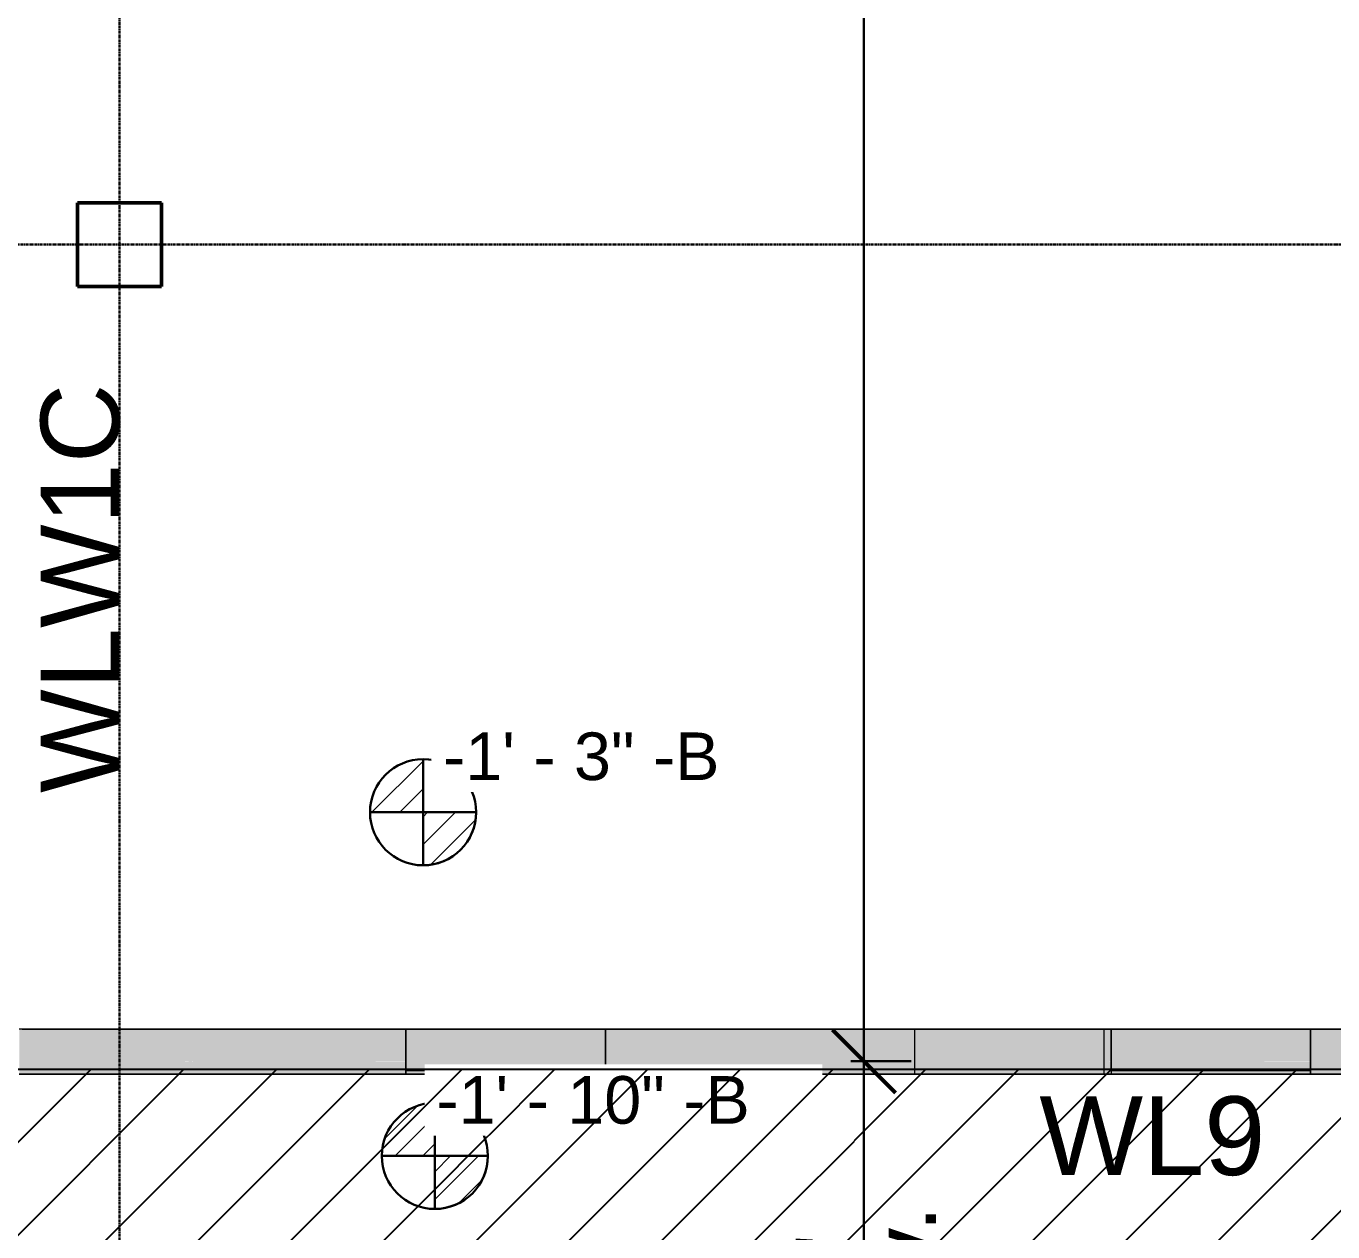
# Model space of a CAD drawing. Header units: inches. Extents: x -4126 to -1814, y 9773 to 12338.
# Drawn here: x -2518.1 to -2269.1, y 9979.1 to 10208.8 of the extents above; entities that cross this region are included whole.
import ezdxf

# ---------------------------------------------------------------- set-up
doc = ezdxf.new("R2010")
doc.units = ezdxf.units.IN
doc.header["$MEASUREMENT"] = 0
doc.linetypes.add('Grid Line 1_2_', pattern=[0.875, 0.5, -0.125, 0.125, -0.125])
for name, color, linetype, lineweight in [('A-ANNO-DIMS', 211, 'Continuous', 9), ('A-ANNO-DIMS-96', 211, 'Continuous', 9), ('A-WALL', 113, 'Continuous', 13), ('G-ANNO-DIMS', 111, 'Continuous', 9), ('S-COLS', 52, 'Continuous', 9), ('S-GRID', 1, 'Continuous', 9)]:
    doc.layers.add(name, color=color, linetype=linetype, lineweight=lineweight)
doc.layers.add('LOAD_HATCH', color=8, linetype='Continuous')
doc.layers.add('loads', color=1, linetype='Continuous')
doc.styles.add('Arial', font='Arial.ttf', dxfattribs={"height": 18})
doc.styles.add('Arial_2', font='arial.ttf', dxfattribs={"height": 9.070866})
doc.styles.add('Century Gothic_B', font='Gothicb.ttf', dxfattribs={"height": 9})
doc.dimstyles.new('OD__1_4__Tol__', dxfattribs={"dimscale": 12, "dimtxt": 9.397514, "dimasz": 1, "dimexe": 0.75, "dimexo": 0.5, "dimgap": 0.125, "dimtad": 1, "dimrnd": 0.25, "dimzin": 1, "dimdsep": 46, "dimlunit": 4, "dimtxsty": 'Century Gothic_B', "dimblk1": 'OBLIQUE', "dimblk2": 'OBLIQUE', "dimsah": 1, "dimcen": 0.09, "dimdle": 0.75, "dimazin": 0, "dimtfac": 1, "dimtdec": 4, "dimtix": 1, "dimtmove": 0, "dimatfit": 3, "dimfxl": 1, "dimtvp": 1, "dimtfill": 1, "dimfrac": 2, "dimtolj": 1, "dimtzin": 0, "dimlwd": 30, "dimlwe": 30, "dimarcsym": 2})
pattern_1 = [(315, (25.419, 104.099), (0.027577164, 0.027577164), [])]
pattern_2 = [(315, (25.442, 104.782), (0.027577164, 0.027577164), [])]

# ---------------------------------------------------------------- blocks, each defined once
blk = doc.blocks.new('CTR - 1st Phase - Shell_rvt-1-FRAMING PLAN - 1ST FLOOR')
at = {"layer": 'A-WALL', "lineweight": 5, "transparency": 33554585}
h = blk.add_hatch(color=13, dxfattribs=at)
h.paths.add_polyline_path([(-2096.82, 10009.09), (-2096.82, 10015.45), (-2119.71, 10015.45), (-2119.71, 10009.09), (-2099.32, 10009.09)], flags=0)
h.paths.add_polyline_path([(-2187.32, 10009.09), (-2187.32, 10011.56), (-2273.31, 10011.56), (-2273.31, 10009.09)], flags=0)
h.paths.add_polyline_path([(-2311.34, 10009.09), (-2311.34, 10011.56), (-2312.66, 10011.56), (-2312.66, 10009.09)], flags=0)
h.paths.add_polyline_path([(-2157.74, 10009.09), (-2157.74, 10015.45), (-2159.32, 10015.45), (-2159.32, 10009.09)], flags=0)
h.paths.add_polyline_path([(-2348.79, 10009.09), (-2348.79, 10011.56), (-2407.71, 10011.56), (-2407.71, 10009.09)], flags=0)
h.paths.add_polyline_path([(-2445.74, 10009.09), (-2445.74, 10011.56), (-2486.32, 10011.56), (-2486.32, 10009.09), (-2451.17, 10009.09)], flags=0)
h.paths.add_polyline_path([(-2514.32, 10009.09), (-2514.32, 10011.56), (-2519.41, 10011.56), (-2519.41, 10009.09)], flags=0)
h.paths.add_polyline_path([(-2486.32, 10011.98), (-2445.74, 10011.98), (-2445.74, 10012.41), (-2486.32, 10012.41)], flags=0)
h.paths.add_polyline_path([(-2243.3, 10011.98), (-2187.32, 10011.98), (-2187.32, 10012.41), (-2273.31, 10012.41), (-2273.31, 10011.98)], flags=0)
h.paths.add_polyline_path([(-2514.32, 10011.98), (-2514.32, 10012.41), (-2519.41, 10012.41), (-2519.41, 10011.98), (-2518.82, 10011.98)], flags=0)
h.paths.add_polyline_path([(-2311.34, 10011.98), (-2311.34, 10012.41), (-2312.66, 10012.41), (-2312.66, 10011.98)], flags=0)
h.paths.add_polyline_path([(-2348.79, 10011.98), (-2348.79, 10012.41), (-2407.71, 10012.41), (-2407.71, 10011.98)], flags=0)
h.paths.add_polyline_path([(-2451.17, 10012.8), (-2445.74, 10012.81), (-2445.74, 10017.71), (-2486.32, 10017.71), (-2486.32, 10012.8)], flags=0)
h.paths.add_polyline_path([(-2518.82, 10012.8), (-2514.32, 10012.8), (-2514.32, 10017.71), (-2518.82, 10017.71), (-2518.82, 10017.59), (-2519.41, 10017.59), (-2519.41, 10012.8)], flags=0)
h.paths.add_polyline_path([(-2312.66, 10012.8), (-2311.34, 10012.8), (-2311.34, 10017.71), (-2312.66, 10017.71)], flags=0)
h.paths.add_polyline_path([(-2407.71, 10012.8), (-2348.79, 10012.8), (-2348.79, 10017.71), (-2407.71, 10017.71), (-2407.71, 10014.74)], flags=0)
h.paths.add_polyline_path([(-2273.31, 10012.8), (-2187.32, 10012.8), (-2187.32, 10017.71), (-2273.31, 10017.71)], flags=0)
h.paths.add_polyline_path([(-2099.32, 10015.84), (-2096.82, 10015.84), (-2096.82, 10016.65), (-2104.38, 10016.65), (-2104.01, 10016.27), (-2119.71, 10016.27), (-2119.71, 10015.84), (-2103.58, 10015.84)], flags=0)
h.paths.add_polyline_path([(-2157.74, 10015.84), (-2157.74, 10016.27), (-2159.32, 10016.27), (-2159.32, 10015.84)], flags=0)
h.paths.add_polyline_path([(-2099.32, 10016.85), (-2096.82, 10016.85), (-2096.82, 10017.65), (-2119.71, 10017.65), (-2119.71, 10017.22), (-2104.96, 10017.22), (-2104.58, 10016.85)], flags=0)
h.paths.add_polyline_path([(-2157.74, 10017.22), (-2157.74, 10017.65), (-2159.32, 10017.65), (-2159.32, 10017.22)], flags=0)
h = blk.add_hatch(color=13, dxfattribs=at)
h.paths.add_polyline_path([(-2232.97, 10012.41), (-2187.32, 10012.41), (-2187.32, 10012.8), (-2273.31, 10012.8), (-2273.31, 10012.41)], flags=0)
h.paths.add_polyline_path([(-2486.32, 10012.41), (-2445.74, 10012.41), (-2445.74, 10012.8), (-2486.32, 10012.8)], flags=0)
h.paths.add_polyline_path([(-2514.32, 10012.41), (-2514.32, 10012.8), (-2519.41, 10012.8), (-2519.41, 10012.41), (-2518.82, 10012.41)], flags=0)
h.paths.add_polyline_path([(-2311.34, 10012.41), (-2311.34, 10012.8), (-2312.66, 10012.8), (-2312.66, 10012.41)], flags=0)
h.paths.add_polyline_path([(-2348.79, 10012.41), (-2348.79, 10012.8), (-2407.71, 10012.8), (-2407.71, 10012.41)], flags=0)
h.paths.add_polyline_path([(-2119.71, 10015.45), (-2103.18, 10015.45), (-2103.58, 10015.84), (-2119.71, 10015.84)], flags=0)
h.paths.add_polyline_path([(-2159.32, 10015.45), (-2157.74, 10015.45), (-2157.74, 10015.84), (-2159.32, 10015.84), (-2159.32, 10015.47)], flags=0)
h.paths.add_polyline_path([(-2157.74, 10017.65), (-2157.74, 10017.71), (-2159.32, 10017.71), (-2159.32, 10017.65)], flags=0)
h.paths.add_polyline_path([(-2105.39, 10017.65), (-2105.45, 10017.71), (-2119.71, 10017.71), (-2119.71, 10017.65), (-2105.45, 10017.65)], flags=0)
h = blk.add_hatch(color=13, dxfattribs=at)
h.paths.add_polyline_path([(-2514.32, 10011.56), (-2514.32, 10011.98), (-2519.41, 10011.98), (-2519.41, 10011.56)], flags=0)
h.paths.add_polyline_path([(-2187.32, 10011.56), (-2187.32, 10011.98), (-2273.31, 10011.98), (-2273.31, 10011.56), (-2253.31, 10011.56)], flags=0)
h.paths.add_polyline_path([(-2470.54, 10011.56), (-2445.74, 10011.6), (-2445.74, 10011.98), (-2486.32, 10011.98), (-2486.32, 10011.56)], flags=0)
h.paths.add_polyline_path([(-2348.79, 10011.56), (-2348.79, 10011.98), (-2407.71, 10011.98), (-2407.71, 10011.56)], flags=0)
h.paths.add_polyline_path([(-2312.66, 10011.56), (-2311.34, 10011.6), (-2311.34, 10011.98), (-2312.66, 10011.98), (-2312.66, 10011.6)], flags=0)
h.paths.add_polyline_path([(-2104.01, 10016.27), (-2104.38, 10016.65), (-2119.71, 10016.65), (-2119.71, 10016.27), (-2105.45, 10016.27)], flags=0)
h.paths.add_polyline_path([(-2157.74, 10016.27), (-2157.74, 10016.69), (-2159.32, 10016.65), (-2159.32, 10016.27)], flags=0)
h.paths.add_polyline_path([(-2157.74, 10016.81), (-2157.74, 10017.22), (-2159.32, 10017.22), (-2159.32, 10016.81)], flags=0)
h.paths.add_polyline_path([(-2096.82, 10016.81), (-2096.82, 10016.85), (-2104.58, 10016.85), (-2104.96, 10017.22), (-2119.71, 10017.22), (-2119.71, 10016.81), (-2099.06, 10016.81)], flags=0)
h = blk.add_hatch(color=13, dxfattribs=at)
h.paths.add_polyline_path([(-2159.32, 10009.09), (-2159.32, 10015.45), (-2160.11, 10015.44), (-2160.11, 10009.09)], flags=0)
h.paths.add_polyline_path([(-2186.54, 10009.09), (-2186.54, 10011.56), (-2187.32, 10011.56), (-2187.32, 10009.09)], flags=0)
h.paths.add_polyline_path([(-2513.54, 10009.09), (-2513.54, 10011.56), (-2514.32, 10011.56), (-2514.32, 10009.09)], flags=0)
h.paths.add_polyline_path([(-2487.11, 10009.09), (-2486.32, 10009.09), (-2486.32, 10011.56), (-2487.11, 10011.56), (-2487.11, 10010.72)], flags=0)
h.paths.add_polyline_path([(-2187.32, 10011.98), (-2186.54, 10011.98), (-2186.54, 10012.41), (-2187.32, 10012.41)], flags=0)
h.paths.add_polyline_path([(-2514.32, 10011.98), (-2513.54, 10011.98), (-2513.54, 10012.41), (-2514.32, 10012.41)], flags=0)
h.paths.add_polyline_path([(-2487.11, 10011.98), (-2486.32, 10011.98), (-2486.32, 10012.41), (-2487.11, 10012.41)], flags=0)
h.paths.add_polyline_path([(-2186.54, 10012.8), (-2186.54, 10017.71), (-2187.32, 10017.71), (-2187.32, 10012.8)], flags=0)
h.paths.add_polyline_path([(-2514.32, 10012.8), (-2513.54, 10012.8), (-2513.54, 10017.71), (-2514.32, 10017.71), (-2514.32, 10017.59)], flags=0)
h.paths.add_polyline_path([(-2487.11, 10012.8), (-2486.32, 10012.8), (-2486.32, 10017.71), (-2487.11, 10017.71)], flags=0)
h.paths.add_polyline_path([(-2159.32, 10015.84), (-2159.32, 10016.27), (-2160.11, 10016.27), (-2160.11, 10015.84)], flags=0)
h.paths.add_polyline_path([(-2159.32, 10017.22), (-2159.32, 10017.65), (-2160.11, 10017.65), (-2160.11, 10017.22)], flags=0)
h = blk.add_hatch(color=13, dxfattribs=at)
h.paths.add_polyline_path([(-2486.32, 10012.41), (-2486.32, 10012.8), (-2487.11, 10012.8), (-2487.11, 10012.41)], flags=0)
h.paths.add_polyline_path([(-2187.32, 10012.41), (-2186.54, 10012.41), (-2186.54, 10012.8), (-2187.32, 10012.8)], flags=0)
h.paths.add_polyline_path([(-2513.54, 10012.41), (-2513.54, 10012.8), (-2514.32, 10012.8), (-2514.32, 10012.41)], flags=0)
h.paths.add_polyline_path([(-2159.32, 10015.45), (-2159.32, 10015.84), (-2160.11, 10015.84), (-2160.11, 10015.45), (-2159.87, 10015.45)], flags=0)
h.paths.add_polyline_path([(-2160.11, 10017.65), (-2159.32, 10017.65), (-2159.32, 10017.71), (-2160.11, 10017.71)], flags=0)
h = blk.add_hatch(color=13, dxfattribs=at)
h.paths.add_polyline_path([(-2513.54, 10011.56), (-2513.54, 10011.98), (-2514.32, 10011.98), (-2514.32, 10011.56)], flags=0)
h.paths.add_polyline_path([(-2187.32, 10011.56), (-2186.54, 10011.6), (-2186.54, 10011.98), (-2187.32, 10011.98), (-2187.32, 10011.6)], flags=0)
h.paths.add_polyline_path([(-2487.11, 10011.56), (-2486.32, 10011.6), (-2486.32, 10011.98), (-2487.11, 10011.98), (-2487.11, 10011.6)], flags=0)
h.paths.add_polyline_path([(-2159.32, 10016.27), (-2159.32, 10016.69), (-2160.11, 10016.65), (-2160.11, 10016.27)], flags=0)
h.paths.add_polyline_path([(-2159.32, 10016.81), (-2159.32, 10017.22), (-2160.11, 10017.22), (-2160.11, 10016.81)], flags=0)
h = blk.add_hatch(color=13, dxfattribs=at)
h.paths.add_polyline_path([(-2160.11, 10009.09), (-2160.11, 10015.45), (-2163.32, 10015.45), (-2163.32, 10009.09)], flags=0)
h.paths.add_polyline_path([(-2508.32, 10011.98), (-2508.32, 10012.41), (-2513.54, 10012.41), (-2513.54, 10011.98)], flags=0)
h.paths.add_polyline_path([(-2490.32, 10011.98), (-2487.11, 10011.98), (-2487.11, 10012.41), (-2490.32, 10012.41)], flags=0)
h.paths.add_polyline_path([(-2186.54, 10011.98), (-2183.32, 10011.98), (-2183.32, 10012.41), (-2186.54, 10012.41)], flags=0)
h.paths.add_polyline_path([(-2487.11, 10012.8), (-2487.11, 10017.71), (-2490.32, 10017.71), (-2490.32, 10012.8)], flags=0)
h.paths.add_polyline_path([(-2186.54, 10012.8), (-2183.32, 10012.8), (-2183.32, 10017.71), (-2186.54, 10017.71), (-2186.54, 10014.34)], flags=0)
h.paths.add_polyline_path([(-2513.54, 10012.8), (-2508.32, 10012.8), (-2508.32, 10017.71), (-2513.54, 10017.71)], flags=0)
h.paths.add_polyline_path([(-2160.11, 10015.84), (-2160.11, 10016.27), (-2163.32, 10016.27), (-2163.32, 10015.84)], flags=0)
h.paths.add_polyline_path([(-2160.11, 10017.22), (-2160.11, 10017.65), (-2163.32, 10017.65), (-2163.32, 10017.22)], flags=0)
h = blk.add_hatch(color=13, dxfattribs=at)
h.paths.add_polyline_path([(-2490.32, 10012.41), (-2487.11, 10012.41), (-2487.11, 10012.8), (-2490.32, 10012.8)], flags=0)
h.paths.add_polyline_path([(-2186.54, 10012.41), (-2183.32, 10012.41), (-2183.32, 10012.8), (-2186.54, 10012.8)], flags=0)
h.paths.add_polyline_path([(-2513.54, 10012.41), (-2508.32, 10012.41), (-2508.32, 10012.8), (-2513.54, 10012.8)], flags=0)
h.paths.add_polyline_path([(-2163.32, 10015.45), (-2160.11, 10015.45), (-2160.11, 10015.84), (-2163.32, 10015.84)], flags=0)
h.paths.add_polyline_path([(-2163.32, 10017.65), (-2160.11, 10017.65), (-2160.11, 10017.71), (-2163.32, 10017.71)], flags=0)
h = blk.add_hatch(color=13, dxfattribs=at)
h.paths.add_polyline_path([(-2508.32, 10011.56), (-2508.32, 10011.98), (-2513.54, 10011.98), (-2513.54, 10011.56)], flags=0)
h.paths.add_polyline_path([(-2490.32, 10011.56), (-2487.11, 10011.6), (-2487.11, 10011.98), (-2490.32, 10011.98), (-2490.32, 10011.6)], flags=0)
h.paths.add_polyline_path([(-2183.32, 10011.56), (-2183.32, 10011.98), (-2186.54, 10011.98), (-2186.54, 10011.56)], flags=0)
h.paths.add_polyline_path([(-2160.11, 10016.27), (-2160.11, 10016.69), (-2163.32, 10016.65), (-2163.32, 10016.27)], flags=0)
h.paths.add_polyline_path([(-2163.32, 10016.81), (-2160.11, 10016.85), (-2160.11, 10017.22), (-2163.32, 10017.22), (-2163.32, 10016.85)], flags=0)
h = blk.add_hatch(color=13, dxfattribs=at)
h.paths.add_polyline_path([(-2183.32, 10009.09), (-2163.32, 10009.09), (-2163.32, 10016.69), (-2160.11, 10016.69), (-2160.11, 10016.81), (-2163.32, 10016.85), (-2163.32, 10017.71), (-2183.32, 10017.71), (-2183.32, 10011.56)], flags=0)
h.paths.add_polyline_path([(-2490.32, 10009.09), (-2490.32, 10017.71), (-2508.32, 10017.71), (-2508.32, 10009.09)], flags=0)
h = blk.add_hatch(color=13, dxfattribs=at)
h.paths.add_polyline_path([(-2407.71, 10009.09), (-2407.71, 10011.56), (-2445.74, 10011.56), (-2445.74, 10009.09)], flags=0)
h.paths.add_polyline_path([(-2445.74, 10011.98), (-2407.71, 10011.98), (-2407.71, 10012.41), (-2445.74, 10012.41)], flags=0)
h.paths.add_polyline_path([(-2407.71, 10012.8), (-2407.71, 10017.71), (-2445.74, 10017.71), (-2445.74, 10012.8)], flags=0)
h = blk.add_hatch(color=13, dxfattribs=at)
h.paths.add_polyline_path([(-2348.79, 10009.09), (-2312.66, 10009.09), (-2312.66, 10011.56), (-2348.79, 10011.56)], flags=0)
h.paths.add_polyline_path([(-2312.66, 10011.98), (-2312.66, 10012.41), (-2348.79, 10012.41), (-2348.79, 10011.98)], flags=0)
h.paths.add_polyline_path([(-2348.79, 10012.8), (-2312.66, 10012.8), (-2312.66, 10017.71), (-2348.79, 10017.71)], flags=0)
h = blk.add_hatch(color=13, dxfattribs=at)
h.paths.add_polyline_path([(-2273.31, 10009.09), (-2273.31, 10011.56), (-2311.34, 10011.56), (-2311.34, 10009.09)], flags=0)
h.paths.add_polyline_path([(-2311.34, 10011.98), (-2273.31, 10011.98), (-2273.31, 10012.41), (-2311.34, 10012.41)], flags=0)
h.paths.add_polyline_path([(-2311.34, 10012.8), (-2273.31, 10012.8), (-2273.31, 10017.71), (-2311.34, 10017.71)], flags=0)
h = blk.add_hatch(color=13, dxfattribs=at)
h.paths.add_polyline_path([(-2186.54, 10009.09), (-2183.32, 10009.09), (-2183.32, 10011.56), (-2186.54, 10011.56)], flags=0)
h.paths.add_polyline_path([(-2487.11, 10009.09), (-2487.11, 10011.56), (-2490.32, 10011.56), (-2490.32, 10009.09)], flags=0)
h.paths.add_polyline_path([(-2513.54, 10009.09), (-2508.32, 10009.09), (-2508.32, 10011.56), (-2513.54, 10011.56), (-2513.54, 10009.39)], flags=0)
for points in [[(-2407.71, 10012.41), (-2407.71, 10012.8), (-2445.74, 10012.8), (-2445.74, 10012.41)], [(-2407.71, 10011.56), (-2407.71, 10011.98), (-2445.74, 10011.98), (-2445.74, 10011.56)], [(-2312.66, 10012.41), (-2312.66, 10012.8), (-2348.79, 10012.8), (-2348.79, 10012.41)], [(-2312.66, 10011.56), (-2312.66, 10011.98), (-2348.79, 10011.98), (-2348.79, 10011.56)], [(-2273.31, 10012.41), (-2273.31, 10012.8), (-2311.34, 10012.8), (-2311.34, 10012.41)], [(-2311.34, 10011.56), (-2273.31, 10011.6), (-2273.31, 10011.98), (-2311.34, 10011.98), (-2311.34, 10011.6)]]:
    blk.add_hatch(color=13, dxfattribs=at).paths.add_polyline_path(points, flags=0)
at = {"layer": 'A-WALL', "color": 9}
for p, q in [((-2514.32, 10017.71), (-2519.41, 10017.71)), ((-2508.32, 10017.71), (-2514.32, 10017.71)), ((-2490.32, 10017.71), (-2508.32, 10017.71)), ((-2486.32, 10017.71), (-2490.32, 10017.71)), ((-2348.79, 10017.71), (-2486.32, 10017.71)), ((-2312.66, 10017.71), (-2348.79, 10017.71)), ((-2348.79, 10017.71), (-2348.79, 10012.8)), ((-2187.32, 10017.71), (-2312.66, 10017.71)), ((-2312.66, 10012.8), (-2312.66, 10017.71)), ((-2348.79, 10012.8), (-2348.79, 10012.41)), ((-2348.79, 10012.41), (-2348.79, 10011.6)), ((-2348.79, 10011.56), (-2348.79, 10009.09)), ((-2312.66, 10012.41), (-2312.66, 10012.8)), ((-2312.66, 10011.6), (-2312.66, 10012.41)), ((-2312.66, 10009.09), (-2312.66, 10011.56)), ((-2519.41, 10009.09), (-2514.32, 10009.09)), ((-2514.32, 10009.09), (-2513.54, 10009.09)), ((-2513.54, 10009.09), (-2508.32, 10009.09)), ((-2508.32, 10009.09), (-2490.32, 10009.09)), ((-2490.32, 10009.09), (-2487.11, 10009.09)), ((-2487.11, 10009.09), (-2486.32, 10009.09)), ((-2486.32, 10009.09), (-2348.79, 10009.09)), ((-2348.79, 10009.09), (-2312.66, 10009.09)), ((-2312.66, 10009.09), (-2187.32, 10009.09))]:
    blk.add_line(p, q, dxfattribs=at)
at = {"layer": 'A-WALL', "color": 33}
for p, q in [((-2518.83, 10017.71), (-2514.32, 10017.71)), ((-2513.54, 10017.71), (-2508.32, 10017.71)), ((-2508.32, 10017.71), (-2490.32, 10017.71)), ((-2490.32, 10017.71), (-2487.11, 10017.71)), ((-2486.32, 10017.71), (-2445.74, 10017.71)), ((-2445.74, 10017.71), (-2407.71, 10017.71)), ((-2407.71, 10017.71), (-2445.74, 10017.71)), ((-2445.74, 10017.71), (-2445.74, 10012.81)), ((-2445.74, 10012.81), (-2445.74, 10017.71)), ((-2407.71, 10017.71), (-2311.34, 10017.71)), ((-2407.71, 10017.71), (-2407.71, 10012.8)), ((-2407.71, 10012.8), (-2407.71, 10017.71)), ((-2348.79, 10017.71), (-2348.79, 10012.8)), ((-2312.66, 10012.8), (-2312.66, 10017.71)), ((-2273.31, 10017.71), (-2311.34, 10017.71)), ((-2311.34, 10017.71), (-2273.31, 10017.71)), ((-2311.34, 10012.8), (-2311.34, 10017.71)), ((-2311.34, 10017.71), (-2311.34, 10012.8)), ((-2273.31, 10017.71), (-2187.32, 10017.71)), ((-2273.31, 10012.8), (-2273.31, 10017.71)), ((-2273.31, 10017.71), (-2273.31, 10012.8)), ((-2445.74, 10012.41), (-2445.74, 10011.98)), ((-2445.74, 10011.98), (-2445.74, 10012.41)), ((-2445.74, 10011.56), (-2445.74, 10009.09)), ((-2445.74, 10009.84), (-2445.74, 10011.56)), ((-2407.71, 10012.41), (-2407.71, 10011.98)), ((-2407.71, 10011.98), (-2407.71, 10012.41)), ((-2407.71, 10011.56), (-2407.71, 10009.84)), ((-2407.71, 10009.09), (-2407.71, 10011.56)), ((-2348.79, 10012.41), (-2348.79, 10011.98)), ((-2348.79, 10011.56), (-2348.79, 10009.09)), ((-2312.66, 10011.98), (-2312.66, 10012.41)), ((-2312.66, 10009.09), (-2312.66, 10011.56)), ((-2311.34, 10011.98), (-2311.34, 10012.41)), ((-2311.34, 10012.41), (-2311.34, 10011.98)), ((-2311.34, 10009.84), (-2311.34, 10011.56)), ((-2311.34, 10011.56), (-2311.34, 10009.09)), ((-2273.31, 10011.98), (-2273.31, 10012.41)), ((-2273.31, 10012.41), (-2273.31, 10011.98)), ((-2273.31, 10009.09), (-2273.31, 10011.56)), ((-2273.31, 10011.56), (-2273.31, 10009.84)), ((-2514.32, 10009.09), (-2519.41, 10009.09)), ((-2508.32, 10009.09), (-2513.54, 10009.09)), ((-2490.32, 10009.09), (-2508.32, 10009.09)), ((-2487.11, 10009.09), (-2490.32, 10009.09)), ((-2445.74, 10009.09), (-2486.32, 10009.09)), ((-2445.74, 10009.84), (-2407.71, 10009.84)), ((-2407.71, 10009.84), (-2445.74, 10009.84)), ((-2445.74, 10009.09), (-2445.74, 10009.84)), ((-2445.74, 10009.09), (-2407.71, 10009.09)), ((-2407.71, 10009.09), (-2445.74, 10009.09)), ((-2407.71, 10009.09), (-2407.71, 10009.84)), ((-2311.34, 10009.09), (-2407.71, 10009.09)), ((-2311.34, 10009.84), (-2273.31, 10009.84)), ((-2273.31, 10009.84), (-2311.34, 10009.84)), ((-2311.34, 10009.84), (-2311.34, 10009.09)), ((-2273.31, 10009.09), (-2311.34, 10009.09)), ((-2311.34, 10009.09), (-2273.31, 10009.09)), ((-2273.31, 10009.84), (-2273.31, 10009.09)), ((-2187.32, 10009.09), (-2273.31, 10009.09))]:
    blk.add_line(p, q, dxfattribs=at)
at = {"layer": 'A-WALL', "color": 253}
for p, q in [((-2514.32, 10017.71), (-2513.54, 10017.71)), ((-2487.11, 10017.71), (-2486.32, 10017.71)), ((-2445.74, 10012.8), (-2445.74, 10012.41)), ((-2445.74, 10012.41), (-2445.74, 10012.8)), ((-2445.74, 10011.98), (-2445.74, 10011.6)), ((-2445.74, 10011.6), (-2445.74, 10011.98)), ((-2407.71, 10012.8), (-2407.71, 10012.41)), ((-2407.71, 10012.41), (-2407.71, 10012.8)), ((-2407.71, 10011.98), (-2407.71, 10011.6)), ((-2407.71, 10011.6), (-2407.71, 10011.98)), ((-2348.79, 10012.8), (-2348.79, 10012.41)), ((-2348.79, 10011.98), (-2348.79, 10011.6)), ((-2312.66, 10012.41), (-2312.66, 10012.8)), ((-2312.66, 10011.6), (-2312.66, 10011.98)), ((-2311.34, 10012.41), (-2311.34, 10012.8)), ((-2311.34, 10012.8), (-2311.34, 10012.41)), ((-2311.34, 10011.6), (-2311.34, 10011.98)), ((-2311.34, 10011.98), (-2311.34, 10011.6)), ((-2273.31, 10012.41), (-2273.31, 10012.8)), ((-2273.31, 10012.8), (-2273.31, 10012.41)), ((-2273.31, 10011.6), (-2273.31, 10011.98)), ((-2273.31, 10011.98), (-2273.31, 10011.6)), ((-2513.54, 10009.09), (-2514.32, 10009.09)), ((-2486.32, 10009.09), (-2487.11, 10009.09))]:
    blk.add_line(p, q, dxfattribs=at)
at = {"layer": 'A-WALL', "color": 23}
for p, q in [((-2445.74, 10017.71), (-2407.71, 10017.71)), ((-2311.34, 10017.71), (-2273.31, 10017.71)), ((-2407.71, 10009.09), (-2445.74, 10009.09)), ((-2273.31, 10009.09), (-2311.34, 10009.09))]:
    blk.add_line(p, q, dxfattribs=at)
blk = doc.blocks.new('034100 - Precast Structural Concrete - Column - Corbels - 16_x16_-1699972-FRAMING PLAN - 1ST FLOOR')
at = {"layer": 'S-COLS'}
for p, q in [((-8.91, 8.98), (-8.98, 8.98)), ((-8.98, 8.98), (-8.98, -7.02)), ((6.94, 8.98), (-8.91, 8.98)), ((7.02, 8.98), (6.94, 8.98)), ((7.02, -7.02), (7.02, 8.98)), ((-8.98, -7.02), (-8.91, -7.02)), ((-8.91, -7.02), (6.94, -7.02)), ((6.94, -7.02), (7.02, -7.02))]:
    blk.add_line(p, q, dxfattribs=at)
at = {"layer": 'S-COLS', "lineweight": 50}
for p, q in [((-8.98, -7.02), (-8.98, 8.98)), ((-8.98, 8.98), (-8.91, 8.98)), ((-8.91, 8.98), (6.94, 8.98)), ((6.94, 8.98), (7.02, 8.98)), ((7.02, 8.98), (7.02, -7.02)), ((-8.91, -7.02), (-8.98, -7.02)), ((6.94, -7.02), (-8.91, -7.02)), ((7.02, -7.02), (6.94, -7.02))]:
    blk.add_line(p, q, dxfattribs=at)
blk = doc.blocks.new('DIMBLOCK1-FRAMING PLAN - 1ST FLOOR')
at = {"layer": 'A-ANNO-DIMS-96', "lineweight": 50}
for p, q in [((-2358.42, 10011.56), (-2364.42, 10017.56)), ((-2358.42, 10011.56), (-2352.42, 10005.56)), ((-2358.42, 9897.13), (-2364.42, 9903.13)), ((-2358.42, 9897.13), (-2352.42, 9891.13))]:
    blk.add_line(p, q, dxfattribs=at)
at = {"layer": 'A-ANNO-DIMS-96', "lineweight": 30}
for p, q in [((-2360.91, 10011.56), (-2349.42, 10011.56)), ((-2358.42, 10011.56), (-2360.91, 10011.56)), ((-2358.42, 9888.13), (-2358.42, 10011.56)), ((-2360.91, 9897.13), (-2349.42, 9897.13)), ((-2358.42, 9897.13), (-2360.91, 9897.13))]:
    blk.add_line(p, q, dxfattribs=at)
at = {"layer": 'A-ANNO-DIMS-96', "color": 0, "lineweight": 30, "char_height": 9, "attachment_point": 1, "rotation": 90, "line_spacing_factor": 0.984502, "style": 'Century Gothic_B', "bg_fill": 3, "box_fill_scale": 1.25, "bg_fill_color": 256, "bg_fill_true_color": 13158600, "bg_fill_transparency": 0}
for s, insert, width in [('9\' - 6 1/2"', (-2371.46, 9925.85), 68.3781), ('-9" ELEV.', (-2353.69, 9928.69), 61.5761)]:
    blk.add_mtext(s, dxfattribs=dict(at, insert=insert, width=width))
blk = doc.blocks.new('_Oblique')
at = {"color": 0, "linetype": 'ByBlock', "lineweight": -2}
blk.add_line((-0.5, -0.5), (0.5, 0.5), dxfattribs=at)
blk = doc.blocks.new('DIMBLOCK2-FRAMING PLAN - 1ST FLOOR')
at = {"layer": 'A-ANNO-DIMS-96', "lineweight": 50}
for p, q in [((-2358.42, 10819.99), (-2364.42, 10825.99)), ((-2358.42, 10819.99), (-2352.42, 10813.99)), ((-2358.42, 10011.56), (-2364.42, 10017.56)), ((-2358.42, 10011.56), (-2352.42, 10005.56))]:
    blk.add_line(p, q, dxfattribs=at)
at = {"layer": 'A-ANNO-DIMS-96', "lineweight": 30}
for p, q in [((-2360.91, 10819.99), (-2349.42, 10819.99)), ((-2358.42, 10819.99), (-2360.91, 10819.99)), ((-2358.42, 10011.56), (-2358.42, 10819.99)), ((-2360.91, 10011.56), (-2349.42, 10011.56)), ((-2358.42, 10011.56), (-2360.91, 10011.56))]:
    blk.add_line(p, q, dxfattribs=at)
at = {"layer": 'A-ANNO-DIMS-96', "color": 0, "lineweight": 30, "char_height": 9, "attachment_point": 1, "rotation": 90, "line_spacing_factor": 0.984502, "style": 'Century Gothic_B', "bg_fill": 3, "box_fill_scale": 1.25, "bg_fill_color": 256, "bg_fill_true_color": 13158600, "bg_fill_transparency": 0}
for s, insert, width in [('67\' - 4 1/2"', (-2371.46, 10383.78), 76.7911), ('-3" ELEV.', (-2353.69, 10390.12), 61.5761)]:
    blk.add_mtext(s, dxfattribs=dict(at, insert=insert, width=width))
blk = doc.blocks.new('Spot Elevations - Símbolo de cota horizontal-V280-FRAMING PLAN - 1ST FLOOR')
at = {"layer": 'G-ANNO-DIMS'}
h = blk.add_hatch(dxfattribs=at)
h.set_pattern_fill('FP_85', color=256, style=0, pattern_type=2)
h.set_pattern_definition(pattern_1)
edge = h.paths.add_edge_path(flags=0)
edge.add_arc((0, 0), 0.1053, 0, 90, ccw=False)
edge.add_line((0.1053, 0), (0, 0))
edge.add_line((0, 0), (0, 0.1053))
h = blk.add_hatch(dxfattribs=at)
h.set_pattern_fill('FP_85', color=256, style=0, pattern_type=2)
h.set_pattern_definition(pattern_1)
edge = h.paths.add_edge_path(flags=0)
edge.add_arc((0, 0), 0.1053, 0, 90, ccw=False)
edge.add_line((0.1053, 0), (0, 0))
edge.add_line((0, 0), (0, 0.1053))
h = blk.add_hatch(dxfattribs=at)
h.set_pattern_fill('FP_85', color=256, style=0, pattern_type=2)
h.set_pattern_definition(pattern_1)
edge = h.paths.add_edge_path(flags=0)
edge.add_arc((0, 0), 0.1053, 180, 270, ccw=False)
edge.add_line((-0.1053, 0), (0, 0))
edge.add_line((0, 0), (0, -0.1053))
h = blk.add_hatch(dxfattribs=at)
h.set_pattern_fill('FP_85', color=256, style=0, pattern_type=2)
h.set_pattern_definition(pattern_1)
edge = h.paths.add_edge_path(flags=0)
edge.add_arc((0, 0), 0.1053, 180, 270, ccw=False)
edge.add_line((-0.1053, 0), (0, 0))
edge.add_line((0, 0), (0, -0.1053))
at = {"layer": 'G-ANNO-DIMS', "lineweight": 30}
for p, q in [((0, 0.1053), (0, 0)), ((0, 0), (-0.1053, 0)), ((0, 0), (0.1053, 0)), ((0, -0.1053), (0, 0))]:
    blk.add_line(p, q, dxfattribs=at)
blk.add_circle((0, 0), 0.1053, dxfattribs=at)
for start, end in [(360, 90), (180, 270)]:
    blk.add_arc((0, 0), 0.1053, start, end, dxfattribs=at)
blk = doc.blocks.new('Spot Elevations - Símbolo de cota horizontal-V281-FRAMING PLAN - 1ST FLOOR')
at = {"layer": 'G-ANNO-DIMS'}
h = blk.add_hatch(dxfattribs=at)
h.set_pattern_fill('FP_86', color=256, style=0, pattern_type=2)
h.set_pattern_definition(pattern_2)
edge = h.paths.add_edge_path(flags=0)
edge.add_arc((0, 0), 0.1053, 0, 90, ccw=False)
edge.add_line((0.1053, 0), (0, 0))
edge.add_line((0, 0), (0, 0.1053))
h = blk.add_hatch(dxfattribs=at)
h.set_pattern_fill('FP_86', color=256, style=0, pattern_type=2)
h.set_pattern_definition(pattern_2)
edge = h.paths.add_edge_path(flags=0)
edge.add_arc((0, 0), 0.1053, 0, 90, ccw=False)
edge.add_line((0.1053, 0), (0, 0))
edge.add_line((0, 0), (0, 0.1053))
h = blk.add_hatch(dxfattribs=at)
h.set_pattern_fill('FP_86', color=256, style=0, pattern_type=2)
h.set_pattern_definition(pattern_2)
edge = h.paths.add_edge_path(flags=0)
edge.add_arc((0, 0), 0.1053, 180, 270, ccw=False)
edge.add_line((-0.1053, 0), (0, 0))
edge.add_line((0, 0), (0, -0.1053))
h = blk.add_hatch(dxfattribs=at)
h.set_pattern_fill('FP_86', color=256, style=0, pattern_type=2)
h.set_pattern_definition(pattern_2)
edge = h.paths.add_edge_path(flags=0)
edge.add_arc((0, 0), 0.1053, 180, 270, ccw=False)
edge.add_line((-0.1053, 0), (0, 0))
edge.add_line((0, 0), (0, -0.1053))
at = {"layer": 'G-ANNO-DIMS', "lineweight": 30}
for p, q in [((0, 0.1053), (0, 0)), ((0, 0), (-0.1053, 0)), ((0, 0), (0.1053, 0)), ((0, -0.1053), (0, 0))]:
    blk.add_line(p, q, dxfattribs=at)
blk.add_circle((0, 0), 0.1053, dxfattribs=at)
for start, end in [(360, 90), (180, 270)]:
    blk.add_arc((0, 0), 0.1053, start, end, dxfattribs=at)

msp = doc.modelspace()

# ---------------------------------------------------------------- linework, layer by layer
at = {"layer": 'S-GRID', "linetype": 'Grid Line 1_2_', "lineweight": 30}
for p, q in [((-2500.324, 9772.61), (-2500.324, 12288.555)), ((-1814.206, 10167.189), (-4076.95, 10167.189))]:
    msp.add_line(p, q, dxfattribs=at)

# ---------------------------------------------------------------- block references
at = {"lineweight": 5}
msp.add_blockref('CTR - 1st Phase - Shell_rvt-1-FRAMING PLAN - 1ST FLOOR', (0, 0), dxfattribs=at)
at = {"layer": 'G-ANNO-DIMS', "lineweight": 30, "extrusion": (0, 0, -1), "xscale": 95.99999999999994, "yscale": 95.99999999999994, "zscale": 95.99999999999994, "rotation": 180}
for name, p in [('Spot Elevations - Símbolo de cota horizontal-V281-FRAMING PLAN - 1ST FLOOR', (2442.447, 10059.025)), ('Spot Elevations - Símbolo de cota horizontal-V280-FRAMING PLAN - 1ST FLOOR', (2440.201, 9993.536))]:
    msp.add_blockref(name, p, dxfattribs=at)
at = {"layer": 'S-COLS', "rotation": 270.0000000000118}
msp.add_blockref('034100 - Precast Structural Concrete - Column - Corbels - 16_x16_-1699972-FRAMING PLAN - 1ST FLOOR', (-2501.308, 10166.205), dxfattribs=at)

# ---------------------------------------------------------------- texts
at = {"layer": 'loads', "insert": (-2515.338, 10062.692), "char_height": 15, "width": 29.92125, "attachment_point": 1, "rotation": 90, "style": 'Arial'}
msp.add_mtext('WLW1C', dxfattribs=at)
at = {"layer": 'loads', "insert": (-2325, 10004.884), "char_height": 15, "width": 29.92125, "attachment_point": 1, "style": 'Arial'}
msp.add_mtext('WL9', dxfattribs=at)

# ---------------------------------------------------------------- next in the draw order: dimensions: what is measured, and where the dimension line sits
at = {"layer": 'A-ANNO-DIMS', "lineweight": 30}
dim = msp.add_linear_dim(base=(-2358.425, 10011.56), p1=(-2366.91, 9897.13), p2=(-2366.91, 10011.56), angle=90, text='<>\\X-9" ELEV.', dimstyle='OD__1_4__Tol__', override={"dimpost": '<>', "dimfxl": 114.429561}, dxfattribs=at)
dim.commit()
dim.dimension.update_dxf_attribs({"geometry": 'DIMBLOCK1-FRAMING PLAN - 1ST FLOOR', "text_midpoint": (-2358.425, 9954.345)})

# ---------------------------------------------------------------- next in the draw order: dimensions: what is measured, and where the dimension line sits
dim = msp.add_linear_dim(base=(-2358.425, 10819.989), p1=(-2366.91, 10011.56), p2=(-2366.91, 10819.989), angle=90, text='<>\\X-3" ELEV.', dimstyle='OD__1_4__Tol__', override={"dimpost": '<>', "dimfxl": 808.429494}, dxfattribs=at)
dim.commit()
dim.dimension.update_dxf_attribs({"geometry": 'DIMBLOCK2-FRAMING PLAN - 1ST FLOOR', "text_midpoint": (-2358.425, 10415.775)})

# ---------------------------------------------------------------- next in the draw order: texts
at = {"layer": 'G-ANNO-DIMS', "char_height": 9.07087, "attachment_point": 1, "line_spacing_factor": 0.941778, "style": 'Arial_2', "bg_fill": 3, "box_fill_scale": 1.25, "bg_fill_color": 256, "bg_fill_true_color": 13158600, "bg_fill_transparency": 0}
for s, insert, width in [('-1\' - 3" -B', (-2438.637, 10074.228), 62.85656), ('-1\' - 10" -B', (-2439.908, 10008.74), 71.29666)]:
    msp.add_mtext(s, dxfattribs=dict(at, insert=insert, width=width))

# ---------------------------------------------------------------- next in the draw order: hatches: boundary and pattern name
at = {"layer": 'LOAD_HATCH'}
h = msp.add_hatch(dxfattribs=at)
h.set_pattern_fill('ANSI31', color=256, scale=100, style=0)
h.paths.add_polyline_path([(-3819.324, 9901.189), (-3819.324, 10010.089), (-2098.262, 10010.089), (-2098.262, 10821.489), (-3401.049, 10821.489), (-3400.049, 11277.289), (-2098.262, 11277.289), (-2098.262, 12077.189), (-1943.324, 12077.189), (-1943.324, 9901.189)])

# ---------------------------------------------------------------- next in the draw order: linework, layer by layer
msp.add_lwpolyline([(-3400.049, 11277.289), (-2098.262, 11277.289), (-2098.262, 12077.189), (-1943.324, 12077.189), (-1943.324, 9901.189), (-3819.324, 9901.189), (-3819.324, 10010.089), (-2098.262, 10010.089), (-2098.262, 10821.489), (-3401.049, 10821.489)], close=True, dxfattribs=at)

doc.saveas('drawing.dxf')
